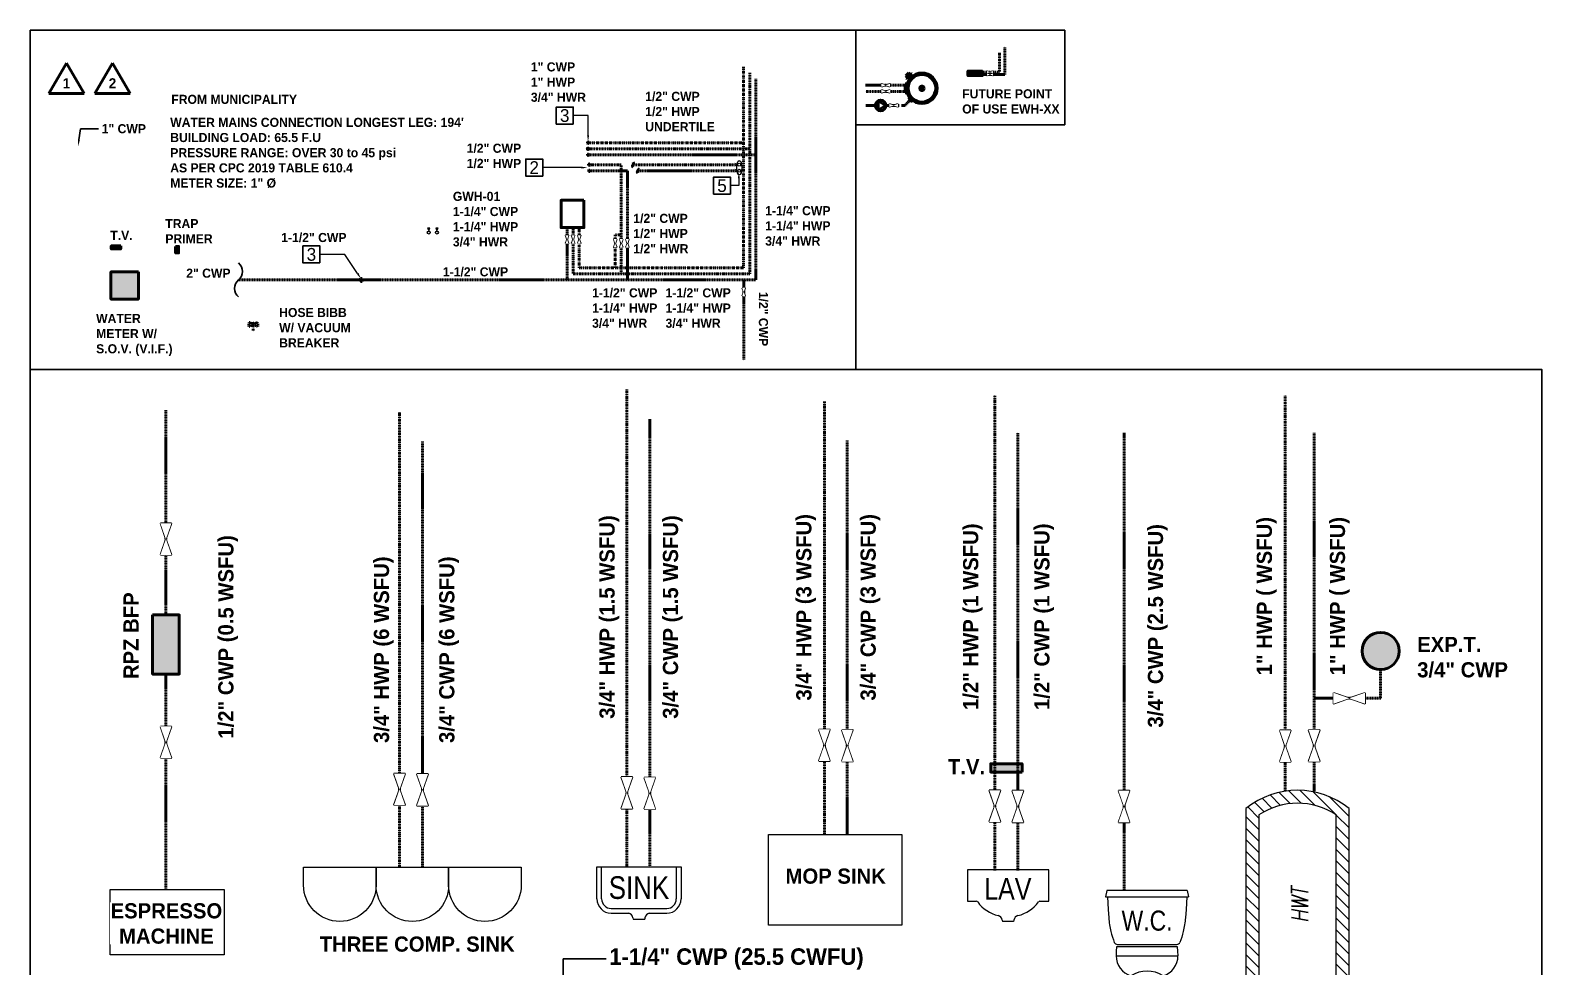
# Model space of a CAD drawing. Header units: inches. Extents: x 2025 to 34930, y -6955 to 4650.
# Drawn here: x 13435 to 14431, y -1140 to -522 of the extents above; entities that cross this region are included whole.
import ezdxf
from ezdxf import colors
from ezdxf.entities.mleader import LeaderData, LeaderLine
from ezdxf.enums import TextEntityAlignment as Align
from ezdxf.math import Vec2, Vec3

# ---------------------------------------------------------------- set-up
doc = ezdxf.new("R2010")
doc.units = ezdxf.units.IN
doc.header["$MEASUREMENT"] = 0
doc.set_wipeout_variables(frame=1)
for name, pattern in [('CONTINU', [0]), ('CWL', [0.416667, 0.25, -0.041667, 0.083333, -0.041667]), ('HWL', [0.541264, 0.25, -0.041264, 0.083333, -0.041667, 0.083333, -0.041667]), ('RWL', [0.666264, 0.25, -0.041264, 0.083333, -0.041667, 0.083333, -0.041667, 0.083333, -0.041667])]:
    doc.linetypes.add(name, pattern=pattern)
for name, color, linetype, lineweight in [('P-RISER-FIXT', 21, 'Continuous', 20), ('P-WS-ACCESS.', 3, 'Continuous', 30), ('P-WS-CW-PIPE', 5, 'CWL', 50), ('P-WS-EQPM', 22, 'Continuous', 50), ('P-WS-HW-PIPE', 12, 'HWL', 50), ('P-WS-KEY NOTES', 7, 'Continuous', 18), ('P-WS-RHW', 40, 'RWL', 50), ('P-WS-TEXT', 7, 'Continuous', 25), ('REV.01', 1, 'Continuous', 50), ('REV.02', 60, 'Continuous', 50)]:
    doc.layers.add(name, color=color, linetype=linetype, lineweight=lineweight)
doc.styles.add('ARIAL_NARROW', font='ARIALN.TTF')
doc.styles.add('BOO', font='GOTHIC.TTF', dxfattribs={"height": 6})
doc.styles.add('Century Gothic_B', font='GOTHICB.TTF', dxfattribs={"height": 6.659722})
doc.styles.get("Standard").update_dxf_attribs({"font": 'arial.ttf'})
doc.styles.add('WAW', font='simplex.shx', dxfattribs={"width": 0.8, "oblique": 10, "height": 10})

# ---------------------------------------------------------------- blocks, each defined once
blk = doc.blocks.new('A$C97bc92c2')
at = {"linetype": 'Continuous'}
for centre, start, end in [((1.62, 2), 129.0817, 230.9183), ((-1.62, -2), 309.0817, 50.9183)]:
    blk.add_arc(centre, 2.58, start, end, dxfattribs=at)
blk = doc.blocks.new('A$Cd57d0e27')
at = {"color": 0, "linetype": 'Continuous'}
for points in [[(-0.49, 1.4), (0.49, 1.4), (0, 0), (0, 0)], [(-0.49, -1.4), (0.49, -1.4), (0, 0), (0, 0)]]:
    blk.add_lwpolyline(points, close=True, dxfattribs=at)
blk.add_wipeout([(-0.49, 1.4), (0.49, 1.4), (0, 0), (0, 0)], dxfattribs=at)
blk.add_wipeout([(-0.49, -1.4), (0.49, -1.4), (0, 0), (0, 0)], dxfattribs=at)
blk = doc.blocks.new('A$Cf7961745')
at = {"color": 106, "transparency": 16777216}
blk.add_lwpolyline([(4, -4), (-4, -4), (-4, 4), (4, 4)], close=True, dxfattribs=at)
at = {"transparency": 16777216, "style": 'BOO'}
blk.add_attdef('?', text='', height=6, dxfattribs=at).set_placement((0, 0), align=Align.MIDDLE_CENTER)
blk = doc.blocks.new('WH')
at = {"linetype": 'ByBlock'}
for p, q in [((-12, 14.3), (-14.7, 11.5)), ((-10.6, 12.9), (-12, 14.3)), ((-15.4, 4), (-13.4, 4)), ((-15.4, 4), (-15.4, -4)), ((-13.4, 10.1), (-14.7, 11.5)), ((-9.8, 13.7), (-14.2, 9.3)), ((-13.5, 8.7), (-14.2, 9.3)), ((-9.2, 13.1), (-13.5, 8.7)), ((-11.4, 8.1), (-12.7, 9.5)), ((-8.7, 11), (-10, 12.3)), ((-9.2, 13.1), (-9.8, 13.7)), ((-15.4, -4), (-13.4, -4)), ((-11, -8.7), (-12.4, -10.1)), ((-10.1, -12.4), (-12.4, -10.1)), ((-8.7, -11), (-10.1, -12.4))]:
    blk.add_line(p, q, dxfattribs=at)
for radius in [14, 12.6, 2.02, 1.21]:
    blk.add_circle((0, 0), radius, dxfattribs=at)
blk = doc.blocks.new('P-Tankless Water Heater')
at = {"transparency": 33554457}
h = blk.add_hatch(color=256, dxfattribs=at)
h.dxf.hatch_style = 1
h.paths.add_polyline_path([(4.76, 3), (4.76, 0), (-4.76, 0), (-4.76, 3)])
for points in [[(4.76, 3), (4.76, 0), (-4.76, 0), (-4.76, 3)], [(5.24, 2.51), (5.24, 2.01), (4.76, 2.01), (4.76, 2.51)], [(5.24, 0.49), (5.24, 0.99), (4.76, 0.99), (4.76, 0.49)]]:
    blk.add_lwpolyline(points, close=True)
blk = doc.blocks.new('A$C18510e6c')
at = {"ltscale": 35}
for p, q in [((3.51, 0), (-1.66, 3.1)), ((-1.66, 3.1), (-1.66, -3.1)), ((3.51, 0), (-1.66, -3.1))]:
    blk.add_line(p, q, dxfattribs=at)
blk.add_circle((0, 0), 3.51, dxfattribs=at)
blk = doc.blocks.new('A$C2d205a5f')
at = {"layer": 'P-WS-HW-PIPE', "linetype": 'Continuous', "lineweight": 13}
blk.add_line((0, 0), (0, 0.4), dxfattribs=at)
blk.add_lwpolyline([(0, 0), (-0.78, -1.56), (0.78, -1.56), (0, 0)], close=True, dxfattribs=at)
blk.add_circle((0, 1.4), 1, dxfattribs=at)
blk = doc.blocks.new('angle valve cold')
at = {"layer": 'P-WS-CW-PIPE', "linetype": 'Continuous', "lineweight": 13}
blk.add_line((-0.2, 0), (0.2, 0), dxfattribs=at)
blk.add_lwpolyline([(-0.2, 0), (-1.76, 0.78), (-1.76, -0.78), (-0.2, 0)], close=True, dxfattribs=at)
blk.add_circle((1.2, 0), 1, dxfattribs=at)
blk = doc.blocks.new('A$C68f1b777')
at = {"layer": 'P-RISER-FIXT', "ltscale": 4}
for p, q in [((-16.02, 47.25), (-16.56, 44.79)), ((-16.56, 44.79), (16.56, 44.79)), ((16.02, 47.25), (-16.02, 47.25)), ((16.02, 47.25), (16.56, 44.79)), ((-11.88, 25.73), (11.88, 25.73)), ((-12.32, 21.17), (12.41, 21.17)), ((-6.45, 13.26), (-7.98, 0)), ((6.45, 13.26), (7.98, 0)), ((-7.98, 0), (7.98, 0))]:
    blk.add_line(p, q, dxfattribs=at)
for points in [[(-15.85, 44.79), (-15.56, 39.7), (-15.29, 36.36)], [(15.85, 44.79), (15.56, 39.7), (15.29, 36.36)], [(12.41, 21.17), (12.32, 23.01), (12.13, 24.85), (-12.14, 24.85), (-12.32, 23.01), (-12.32, 21.17)]]:
    blk.add_lwpolyline(points, dxfattribs=at)
for centre, start, end in [((-11.88, 27), 200.90522, 270), ((11.88, 27), 270, 339.09478)]:
    blk.add_arc(centre, 1.27, start, end, dxfattribs=at)
at = {"layer": 'P-RISER-FIXT'}
for centre, radius, start, end in [((-4.06, 21.17), 8.26, 180, 253.14957), ((4.06, 21.17), 8.26, 286.84636, 0), ((0, 2.75), 12.34, 58.4703, 121.5297)]:
    blk.add_arc(centre, radius, start, end, dxfattribs=at)
at = {"layer": 'P-RISER-FIXT', "ltscale": 4}
for points in [[(-15.29, 36.36), (-15.14, 34.52), (-14.84, 32.69), (-14.41, 30.88), (-14.05, 29.41), (-13.6, 27.96), (-13.06, 26.55)], [(15.29, 36.36), (15.14, 34.52), (14.84, 32.69), (14.41, 30.88), (14.05, 29.41), (13.6, 27.96), (13.06, 26.55)]]:
    blk.add_open_spline(points, degree=3, knots=[0, 0, 0, 0, 1, 1, 1, 1.975872, 1.975872, 1.975872, 1.975872], dxfattribs=at)
at = {"layer": 'P-RISER-FIXT', "style": 'ARIAL_NARROW'}
blk.add_text('W.C.', height=8, rotation=360, dxfattribs=at).set_placement((0, 35.26), align=Align.MIDDLE_CENTER)
blk = doc.blocks.new('A$Cdb63912b')
at = {"layer": 'P-RISER-FIXT'}
for p, q in [((-14.88, 18.56), (14.88, 18.56)), ((-14.88, 7.21), (-14.88, 18.56)), ((-13.2, 7.21), (-13.2, 18.56)), ((13.2, 18.56), (13.2, 7.21)), ((14.88, 18.56), (14.88, 7.21)), ((-9.82, 3.84), (9.82, 3.84)), ((-9.82, 2.15), (-3.63, 2.15)), ((-2.12, 0.53), (-2.03, 0)), ((-2.03, 0), (2.03, 0)), ((2.12, 0.53), (2.03, 0)), ((3.63, 2.15), (9.82, 2.15))]:
    blk.add_line(p, q, dxfattribs=at)
for centre, radius, start, end in [((-9.82, 7.21), 5.06, 180, 270), ((-9.82, 7.21), 3.38, 180, 270), ((9.82, 7.21), 5.06, 270, 0), ((9.82, 7.21), 3.38, 270, 0), ((-4.12, 0.18), 2.03, 10, 76.0928), ((4.12, 0.18), 2.03, 103.9072, 170)]:
    blk.add_arc(centre, radius, start, end, dxfattribs=at)
at = {"layer": 'P-RISER-FIXT', "style": 'ARIAL_NARROW'}
blk.add_text('SINK', height=8, rotation=360, dxfattribs=at).set_placement((0, 11.2), align=Align.MIDDLE_CENTER)
blk = doc.blocks.new('A$C3ea9eb03')
at = {"layer": 'P-RISER-FIXT', "linetype": 'ByBlock'}
for p, q in [((14.88, 18.94), (-14.88, 18.94)), ((-14.88, 18.94), (-14.88, 7.44)), ((14.88, 7.44), (14.88, 18.94)), ((-14.88, 7.44), (-11.68, 7.44)), ((11.68, 7.44), (14.88, 7.44)), ((-2.12, 0.53), (-2.03, 0)), ((2.03, 0), (-2.03, 0)), ((2.12, 0.53), (2.03, 0))]:
    blk.add_line(p, q, dxfattribs=at)
for centre, radius, start, end in [((-11.68, 6.76), 0.676, 36.3667, 90), ((-0.44, 15.04), 13.28, 216.3667, 256.0928), ((0.44, 15.04), 13.28, 283.9072, 323.6333), ((11.68, 6.76), 0.676, 90, 143.6333), ((-4.12, 0.18), 2.03, 10, 76.0928), ((4.12, 0.18), 2.03, 103.9072, 170)]:
    blk.add_arc(centre, radius, start, end, dxfattribs=at)
at = {"layer": 'P-RISER-FIXT', "style": 'ARIAL_NARROW'}
blk.add_text('LAV', height=8, rotation=360, dxfattribs=at).set_placement((-0.1, 11.95), align=Align.MIDDLE_CENTER)
blk = doc.blocks.new('ZMR-HWT VERT200L')
at = {"linetype": 'Continuous'}
h = blk.add_hatch(dxfattribs=at)
h.set_pattern_fill('ANSI31', scale=25, angle=90, style=0)
h.set_pattern_definition([(135, (19.8612, 43.128), (-2.20971, -2.20971), [])])
h.paths.add_polyline_path([(-19.86, 79.26), (-19.86, 7, 0.352446), (19.86, 7), (19.86, 79.26, 0.352446)])
h.paths.add_polyline_path([(-14.86, 76.73, -0.304349), (14.86, 76.73), (14.86, 9.52, -0.304349), (-14.86, 9.52)], flags=16)
h.paths.add_polyline_path([(-0.07, 24.34), (-0.07, 55.57), (9.53, 55.57), (9.53, 24.34)], flags=8)
h.paths.add_polyline_path([(-9.01, 26.41), (-9.01, 61.06), (0.59, 61.06), (0.59, 26.41)], flags=8)
at = {"color": 1, "linetype": 'CONTINU', "ltscale": 0.2}
blk.add_lwpolyline([(-19.86, 79.26), (-19.86, 79.26), (-19.86, 7)], dxfattribs=at)
at = {"color": 1, "linetype": 'Continuous', "ltscale": 0.2}
for points in [[(-14.86, 76.73), (-14.86, 9.52)], [(14.86, 9.52), (14.86, 76.73)], [(19.86, 7), (19.86, 79.26)]]:
    blk.add_lwpolyline(points, dxfattribs=at)
at = {"color": 1, "linetype": 'CONTINU', "ltscale": 0.2}
for centre, start, end in [((0, 54.58), 51.17041, 128.82959), ((0, 31.68), 231.17041, 308.82959)]:
    blk.add_arc(centre, 31.68, start, end, dxfattribs=at)
at = {"color": 1, "ltscale": 0.2}
for centre, start, end in [((0, 54.58), 56.14486, 123.85514), ((0, 31.68), 236.14486, 303.85514)]:
    blk.add_arc(centre, 26.68, start, end, dxfattribs=at)
at = {"color": 4, "ltscale": 0.2, "insert": (0.89, 35.22), "char_height": 6.4, "attachment_point": 4, "rotation": 90, "style": 'WAW'}
blk.add_mtext('HWT', dxfattribs=at)
blk = doc.blocks.new('A$C98944e17')
blk.add_lwpolyline([(16.68, 83.4), (16.68, 75.06, -1), (-16.68, 75.06), (-16.68, 83.4)], format="xyb", close=True)
blk = doc.blocks.new('3COMP.S.2')
at = {"layer": 'P-RISER-FIXT', "xscale": 1.434113914687626, "yscale": 1.434113914687626, "zscale": 1.434113914687626}
for p in [(85682.75, 28489.79), (85730.59, 28489.79), (85778.43, 28489.79)]:
    blk.add_blockref('A$C98944e17', p, dxfattribs=at)
blk = doc.blocks.new('HOSE BIBB')
at = {"layer": 'P-WS-CW-PIPE', "color": 4, "ltscale": 0.1}
for p, q in [((0, 0), (0, -6.75)), ((3, -3), (-3, -6)), ((-3, -6), (-3, -3)), ((-3, -3), (3, -6)), ((3, -6), (3, -3))]:
    blk.add_line(p, q, dxfattribs=at)
blk = doc.blocks.new('DELTA')
at = {"lineweight": 50}
for p, q in [((13394.17, -1881.68), (13382.58, -1901.74)), ((13394.17, -1881.68), (13405.75, -1901.74)), ((13405.75, -1901.74), (13382.58, -1901.74))]:
    blk.add_line(p, q, dxfattribs=at)
at = {"style": 'Century Gothic_B'}
blk.add_attdef('#', text='', height=6.66, dxfattribs=at).set_placement((13394.15, -1895.04), align=Align.MIDDLE_CENTER)
blk = doc.blocks.new('THERMOSTATIC M. VALVE')
at = {"transparency": 33554687}
h = blk.add_hatch(color=256, dxfattribs=at)
h.dxf.hatch_style = 1
h.paths.add_polyline_path([(13418.31, -738.93), (13418.31, -740.89), (13411.96, -740.89), (13411.96, -738.93)])
blk.add_lwpolyline([(13418.31, -738.93), (13418.31, -740.89), (13411.96, -740.89), (13411.96, -738.93)], close=True)
blk = doc.blocks.new('M')
at = {"color": 7, "linetype": 'Continuous', "lineweight": 13}
blk.add_ellipse((-1.68, 0), major_axis=(0, 4.75), ratio=0.354407, dxfattribs=at)
at = {"layer": 'P-WS-CW-PIPE', "linetype": 'Continuous', "lineweight": 13}
blk.add_line((-0.28, 2), (-0.68, 2), dxfattribs=at)
blk.add_lwpolyline([(-0.28, 2), (1.28, 1.22), (1.28, 2.78), (-0.28, 2)], close=True, dxfattribs=at)
blk.add_circle((-1.68, 2), 1, dxfattribs=at)
at = {"layer": 'P-WS-HW-PIPE', "linetype": 'Continuous', "lineweight": 13}
blk.add_line((-0.68, -2), (-0.28, -2), dxfattribs=at)
blk.add_lwpolyline([(-0.28, -2), (1.28, -2.78), (1.28, -1.22), (-0.28, -2)], close=True, dxfattribs=at)
blk.add_circle((-1.68, -2), 1, dxfattribs=at)

msp = doc.modelspace()

# ---------------------------------------------------------------- hatches: boundary and pattern name
at = {"layer": 'P-WS-EQPM', "transparency": 33554687}
h = msp.add_hatch(color=256, dxfattribs=at)
h.dxf.hatch_style = 1
h.paths.add_polyline_path([(13506.05, -681.55), (13506.05, -699.55), (13487.89, -699.55), (13487.89, -681.55)])
h = msp.add_hatch(color=256, dxfattribs=at)
h.dxf.hatch_style = 1
h.paths.add_polyline_path([(13515.36, -907.68), (13532.95, -907.68), (13532.95, -946.75), (13515.36, -946.75)])
at = {"layer": 'P-WS-EQPM', "transparency": 33554610}
h = msp.add_hatch(color=256, dxfattribs=at)
h.dxf.hatch_style = 1
edge = h.paths.add_edge_path()
edge.add_arc((14325.02, -931.5), 12.22, 0, 360)
at = {"layer": 'P-WS-EQPM', "transparency": 33554687}
h = msp.add_hatch(color=256, dxfattribs=at)
h.dxf.hatch_style = 1
h.paths.add_polyline_path([(14088.61, -1011.33), (14067.98, -1011.33), (14067.98, -1005.78), (14088.61, -1005.78)])

# ---------------------------------------------------------------- linework, layer by layer
at = {"color": 2}
msp.add_lwpolyline([(13434.69, -745.9), (14431.28, -745.9), (14431.28, -1604.61), (13434.69, -1604.61)], close=True, dxfattribs=at)
at = {"layer": 'P-RISER-FIXT'}
for points in [[(13921.43, -1052.41), (14009.43, -1052.41), (14009.43, -1112.3), (13921.43, -1112.3)], [(13487.29, -1088.67), (13562.48, -1088.67), (13562.48, -1131.86), (13487.29, -1131.86)]]:
    msp.add_lwpolyline(points, close=True, dxfattribs=at)
at = {"layer": 'P-WS-CW-PIPE'}
for p, q in [((14077.36, -551.45), (14077.36, -533.25)), ((13913.05, -554.36), (13913.05, -686.91)), ((14062.96, -551.45), (14077.36, -551.45)), ((14011.49, -558.57), (13985.45, -558.57)), ((13803, -604.43), (13913.05, -604.43)), ((13828.38, -614.93), (13803.79, -614.93)), ((13828.38, -625.65), (13828.38, -614.93)), ((13899.2, -614.93), (13835.26, -614.93)), ((13828.38, -660.01), (13828.38, -625.65)), ((13788.65, -652.38), (13788.65, -657.39)), ((13788.65, -662.97), (13788.65, -686.91)), ((13828.38, -665.59), (13828.38, -686.91)), ((13652.13, -686.91), (13572.01, -686.91)), ((13913.05, -686.91), (13653.13, -686.91)), ((13905.08, -686.91), (13905.08, -739.74)), ((13524.15, -907.68), (13524.15, -772.83)), ((13843.16, -1073.7), (13843.16, -778.67)), ((13693.31, -793.44), (13693.31, -1073.87)), ((13973.4, -792.73), (13973.4, -1052.41)), ((14085.82, -1076.25), (14085.82, -787.69)), ((14155.85, -1088.77), (14155.85, -787.69)), ((14281.2, -1023.88), (14281.2, -787.69)), ((13524.15, -1088.67), (13524.15, -946.75)), ((14325.02, -943.72), (14325.02, -962.64)), ((14281.2, -962.64), (14325.15, -962.64))]:
    msp.add_line(p, q, dxfattribs=at)
at = {"layer": 'P-WS-CW-PIPE', "ltscale": 35}
for centre in [(13802.5, -604.43), (13802.5, -604.43), (13803.29, -614.93)]:
    msp.add_circle(centre, 0.5, dxfattribs=at)
msp.add_arc((13653.13, -686.91), 1, 60, 300, dxfattribs=at)
at = {"layer": 'P-WS-EQPM'}
for points in [[(13799.7, -634.38), (13799.7, -652.38), (13784.7, -652.38), (13784.7, -634.38)], [(13506.05, -681.55), (13506.05, -699.55), (13487.89, -699.55), (13487.89, -681.55)], [(13515.36, -907.68), (13532.95, -907.68), (13532.95, -946.75), (13515.36, -946.75)], [(14088.61, -1011.33), (14067.98, -1011.33), (14067.98, -1005.78), (14088.61, -1005.78)]]:
    msp.add_lwpolyline(points, close=True, dxfattribs=at)
for centre, radius in [((13802.5, -600.43), 0.5), ((14325.02, -931.5), 12.22)]:
    msp.add_circle(centre, radius, dxfattribs=at)
at = {"layer": 'P-WS-HW-PIPE'}
for p, q in [((14073.67, -537.29), (14073.67, -549.9)), ((13909.05, -550.36), (13909.05, -682.91)), ((14073.67, -549.9), (14062.96, -549.9)), ((14011.49, -562.57), (13985.45, -562.57)), ((13803, -600.43), (13909.05, -600.43)), ((13824.38, -610.93), (13803.79, -610.93)), ((13824.38, -629.65), (13824.38, -610.93)), ((13899.2, -610.93), (13832.12, -610.93)), ((13792.65, -652.38), (13792.65, -657.39)), ((13792.65, -662.97), (13792.65, -682.91)), ((13909.05, -682.91), (13792.65, -682.91)), ((13828.04, -1073.41), (13828.04, -758.99)), ((13958.27, -766.98), (13958.27, -1052.41)), ((14070.69, -1076.25), (14070.69, -762.8)), ((14262.16, -1023.88), (14262.16, -762.8)), ((13678.18, -774.06), (13678.18, -1073.87))]:
    msp.add_line(p, q, dxfattribs=at)
at = {"layer": 'P-WS-HW-PIPE', "ltscale": 35}
for centre in [(13802.5, -600.43), (13803.29, -610.93)]:
    msp.add_circle(centre, 0.5, dxfattribs=at)
at = {"layer": 'P-WS-RHW'}
for p, q in [((13905.05, -546.36), (13905.05, -678.91)), ((13803, -596.43), (13905.05, -596.43)), ((13796.65, -652.38), (13796.65, -657.39)), ((13820.38, -660.01), (13820.38, -657.16)), ((13820.38, -657.16), (13824.38, -657.16)), ((13796.65, -662.97), (13796.65, -678.91)), ((13905.05, -678.91), (13796.65, -678.91))]:
    msp.add_line(p, q, dxfattribs=at)
at = {"layer": 'P-WS-RHW', "ltscale": 35}
for p, q in [((13991.86, -571.87), (13985.66, -571.87)), ((13998.88, -571.87), (14011.27, -571.87))]:
    msp.add_line(p, q, dxfattribs=at)
msp.add_circle((13802.5, -596.43), 0.5, dxfattribs=at)

# ---------------------------------------------------------------- block references
at = {"layer": 'P-RISER-FIXT', "color": 7, "xscale": 1.711802423315842, "yscale": 1.711802423315842, "zscale": 1.711802423315842}
msp.add_blockref('ZMR-HWT VERT200L', (14270.26, -1170.92), dxfattribs=at)
at = {"layer": 'P-RISER-FIXT'}
msp.add_blockref('3COMP.S.2', (-72043.96, -29683.27), dxfattribs=at)
for name, p, xscale, yscale, zscale in [('A$Cdb63912b', (13836.06, -1108.31), 1.864948500558389, 1.864948500558389, 1.864948500558389), ('A$C3ea9eb03', (14079.41, -1109.81), 1.800563529112867, 1.800563529112867, 1.800563529112867), ('A$C68f1b777', (14171.05, -1167.46), 1.652897843344619, 1.652897843344619, 1.652897843344619)]:
    msp.add_blockref(name, p, dxfattribs=dict(at, xscale=xscale, yscale=yscale, zscale=zscale))
at = {"layer": 'P-WS-ACCESS.'}
for name, p, rotation in [('M', (13900.48, -612.93), 180), ('angle valve cold', (13697.47, -654.45), 270), ('HOSE BIBB', (13581.78, -720.72), 180)]:
    msp.add_blockref(name, p, dxfattribs=dict(at, rotation=rotation))
at = {"layer": 'P-WS-ACCESS.', "linetype": 'Continuous', "rotation": 180}
msp.add_blockref('A$C2d205a5f', (13702.81, -654.24), dxfattribs=at)
at = {"layer": 'P-WS-ACCESS.', "xscale": -2.8, "yscale": 2.8, "zscale": 2.8}
msp.add_blockref('A$C97bc92c2', (13572.01, -686.91), dxfattribs=at)
at = {"layer": 'P-WS-CW-PIPE', "ltscale": 35, "xscale": -0.4, "yscale": 0.4, "zscale": 0.4}
msp.add_blockref('A$C97bc92c2', (13835.26, -614.93), dxfattribs=at)
at = {"layer": 'P-WS-EQPM', "xscale": 0.7200000000000001, "yscale": 0.7200000000000001, "zscale": 0.7200000000000001}
msp.add_blockref('WH', (14022.6, -560.57), dxfattribs=at)
at = {"layer": 'P-WS-EQPM'}
msp.add_blockref('P-Tankless Water Heater', (14057.72, -552.19), dxfattribs=at)
at = {"layer": 'P-WS-HW-PIPE', "ltscale": 35, "xscale": -0.4, "yscale": 0.4, "zscale": 0.4}
msp.add_blockref('A$C97bc92c2', (13832.12, -610.93), dxfattribs=at)
at = {"layer": 'REV.01'}
msp.add_blockref('DELTA', (64.42, 1337.78), dxfattribs=at).add_auto_attribs({'#': '1'})
at = {"layer": 'REV.02'}
msp.add_blockref('DELTA', (94.78, 1337.78), dxfattribs=at).add_auto_attribs({'#': '2'})

# ---------------------------------------------------------------- texts
at = {"layer": 'P-WS-TEXT', "char_height": 6, "attachment_point": 1, "style": 'BOO', "bg_fill": 3, "box_fill_scale": 1.05, "bg_fill_color": 256, "bg_fill_transparency": 0}
for s, insert in [('{\\fCentury Gothic|b1|i0|c0|p34;FROM MUNICIPALITY}', (13527.69, -564.85)), ('{\\fCentury Gothic|b1|i0|c0|p34;1/2" CWP\\P1/2" HWP\\PUNDERTILE}', (13840.18, -562.88)), ('{\\fCentury Gothic|b1|i0|c0|p34;1/2" CWP\\P1/2" HWP}', (13722.45, -597.08)), ('{\\fCentury Gothic|b1|i0|c0|p34;GWH-01\\P1-1/4" CWP\\P1-1/4" HWP\\P3/4" HWR}', (13713.35, -628.79)), ('\\A1;{\\fCentury Gothic|b1|i0|c0|p34;1-1/4" CWP\\P1-1/4" HWP\\P3/4" HWR}', (13919.28, -638.24)), ('\\A1;\\pxql;{\\fCentury Gothic|b1|i0|c0|p34;1-1/2" CWP\\P\\pq*;1-1/4" HWP\\P3/4" HWR}', (13853.55, -692.4))]:
    msp.add_mtext(s, dxfattribs=dict(at, insert=insert))
at = {"layer": 'P-WS-TEXT', "insert": (14049.16, -561.19), "char_height": 6, "width": 66.5495, "attachment_point": 1, "style": 'BOO'}
msp.add_mtext('{\\fCentury Gothic|b1|i0|c0|p34;FUTURE POINT OF USE EWH-XX}', dxfattribs=at)
at = {"layer": 'P-WS-TEXT', "insert": (13921.09, -694.67, 36), "char_height": 6, "attachment_point": 1, "rotation": 270, "style": 'BOO', "bg_fill": 3, "box_fill_scale": 1.05, "bg_fill_color": 256, "bg_fill_transparency": 0}
msp.add_mtext('{\\fCentury Gothic|b1|i0|c0|p34;1/2" CWP}', dxfattribs=at)

# ---------------------------------------------------------------- leaders
at = {"layer": 'P-WS-KEY NOTES'}
ml = msp.add_multileader_block('Standard', dxfattribs=at)
ml.set_content('A$Cf7961745', color=256, scale=1.4)
ml.set_attribute('?', '3', width=0)
ml.set_leader_properties(color=45, linetype='ByLayer', lineweight=-1)
ml.build(insert=Vec2(0, 0))
ml.multileader.update_dxf_attribs({"dogleg_length": 0.1, "block_connection_type": 1})
ctx = ml.context
ctx.base_point, ctx.char_height, ctx.landing_gap_size, ctx.plane_origin = Vec3(13781.48, -578.51), 586.25, 140, Vec3(13735.75, -615.46)
ctx.attachment_type = 1
notes = []
notes.append((ctx, [(0, (1, 1, 0), (13802.5, -578.51), (-1, 0), 9.82, [(1, [(13802.5, -595.57)], 0, [])])]))
ctx.block.insert = Vec3(13787.08, -578.51)
ml = msp.add_multileader_block('Standard', dxfattribs=at)
ml.set_content('A$Cf7961745', color=256, scale=1.4)
ml.set_attribute('?', '5', width=0)
ml.set_leader_properties(color=45, linetype='ByLayer', lineweight=-1)
ml.build(insert=Vec2(0, 0))
ml.multileader.update_dxf_attribs({"dogleg_length": 0.1, "block_connection_type": 1})
ctx = ml.context
ctx.base_point, ctx.char_height, ctx.landing_gap_size, ctx.plane_origin = Vec3(13885.19, -624.7), 586.25, 140, Vec3(13955.13, -619.95)
ctx.attachment_type = 1
notes.append((ctx, [(0, (1, 1, 0), (13901.88, -624.7), (-1, 0), 5.49, [(1, [(13901.88, -615.91)], 0, [])])]))
ctx.block.insert = Vec3(13890.79, -624.7)
ml = msp.add_multileader_block('Standard', dxfattribs=at)
ml.set_content('A$Cf7961745', color=256, scale=1.4)
ml.set_attribute('?', '3', width=0)
ml.set_leader_properties(color=45, linetype='ByLayer', lineweight=-1)
ml.build(insert=Vec2(0, 0))
ml.multileader.update_dxf_attribs({"dogleg_length": 0.1, "block_connection_type": 1})
ctx = ml.context
ctx.base_point, ctx.char_height, ctx.landing_gap_size, ctx.plane_origin = Vec3(13614.5, -670.03), 586.25, 140, Vec3(13706.01, -690.03)
ctx.attachment_type = 1
notes.append((ctx, [(0, (1, 1, 0), (13642.14, -670.03), (-1, 0), 16.44, [(1, [(13652.76, -685.98)], 0, [])])]))
ctx.block.insert = Vec3(13620.1, -670.03)
at = {"layer": 'P-WS-TEXT'}
ml = msp.add_multileader_mtext('Standard', dxfattribs=at)
ml.set_content('{\\fCentury Gothic|b1|i0|c0|p34;1" CWP}', color=256, style='BOO')
ml.set_leader_properties(color=45)
ml.build(insert=Vec2(0, 0))
ml.multileader.update_dxf_attribs({"dogleg_length": 2})
ctx = ml.context
ctx.base_point, ctx.char_height, ctx.plane_origin = Vec3(13479.79, -587.27), 6, Vec3(13466.29, -590.02)
notes.append((ctx, [(0, (1, 1, 0), (13467.79, -587.27), (1, 0), 12, [(0, [(13466.29, -598.52)], 0, [])])]))
ctx.mtext.insert, ctx.mtext.flow_direction = Vec3(13481.79, -584.2), 5
ml = msp.add_multileader_mtext('Standard', dxfattribs=at)
ml.set_content('{\\fCentury Gothic|b1|i0|c0|p34;1-1/4" CWP (25.5 CWFU)\\P3/4" HWP (3 HWFU)}', color=256, style='BOO')
ml.set_leader_properties(color=45)
ml.build(insert=Vec2(0, 0))
ml.multileader.update_dxf_attribs({"dogleg_length": 2})
ctx = ml.context
ctx.base_point, ctx.char_height, ctx.plane_origin = Vec3(13814.51, -1134.49), 10.875, Vec3(13752.95, -1066.05)
notes.append((ctx, [(0, (1, 1, 0), (13786, -1134.49), (1, 0), 28.51, [(1, [(13802.63, -1189.45), (13786.16, -1181.76)], 0, [])])]))
ctx.mtext.insert, ctx.mtext.flow_direction = Vec3(13816.51, -1127.48), 5
for ctx, leaders in notes:
    for number, flags, end, landing, length, lines in leaders:
        leader = LeaderData()
        leader.index, (leader.has_last_leader_line, leader.has_dogleg_vector, leader.attachment_direction) = number, flags
        leader.last_leader_point, leader.dogleg_vector, leader.dogleg_length = Vec3(end), Vec3(landing), length
        for number, points, colour, breaks in lines:
            line = LeaderLine()
            line.index, line.vertices, line.color, line.breaks = number, Vec3.list(points), colors.encode_raw_color(colour), breaks
            leader.lines.append(line)
        ctx.leaders.append(leader)

# ---------------------------------------------------------------- next in the draw order: block references
at = {"layer": 'P-WS-ACCESS.', "xscale": 2, "yscale": 2, "zscale": 2, "rotation": 270}
for p in [(13998.75, -562.57), (14003.97, -571.87)]:
    msp.add_blockref('A$Cd57d0e27', p, dxfattribs=at)
at = {"layer": 'P-WS-ACCESS.', "ltscale": 35}
for p, xscale, yscale, zscale in [((13796.65, -660.18), 2, 2, 2), ((13524.15, -857.71), 7.472474659119598, 7.472474659119598, 7.472474659119598), ((13524.15, -991.7), 7.472474659119598, 7.472474659119598, 7.472474659119598), ((13958.27, -993.58), 7.472474659119598, 7.472474659119598, 7.472474659119598), ((13973.4, -993.87), 7.472474659119598, 7.472474659119598, 7.472474659119598), ((14262.16, -994.14), 7.472474659119598, 7.472474659119598, 7.472474659119598), ((14281.2, -993.89), 7.472474659119598, 7.472474659119598, 7.472474659119598), ((13678.18, -1022.73), 7.472474659119598, 7.472474659119598, 7.472474659119598), ((13693.31, -1023.02), 7.472474659119598, 7.472474659119598, 7.472474659119598), ((13828.04, -1024.99), 7.472474659119598, 7.472474659119598, 7.472474659119598), ((13843.16, -1025.28), 7.472474659119598, 7.472474659119598, 7.472474659119598), ((14070.69, -1033.68), 7.472474659119598, 7.472474659119598, 7.472474659119598), ((14085.82, -1033.97), 7.472474659119598, 7.472474659119598, 7.472474659119598), ((14155.85, -1033.97), 7.472474659119598, 7.472474659119598, 7.472474659119598)]:
    msp.add_blockref('A$Cd57d0e27', p, dxfattribs=dict(at, xscale=xscale, yscale=yscale, zscale=zscale))
for p, xscale, yscale, zscale, rotation in [((13820.38, -662.8), 2, 2, 2, 180), ((14304.35, -962.64), 7.472474659119598, 7.472474659119598, 7.472474659119598, 270)]:
    msp.add_blockref('A$Cd57d0e27', p, dxfattribs=dict(at, xscale=xscale, yscale=yscale, zscale=zscale, rotation=rotation))

# ---------------------------------------------------------------- next in the draw order: texts
at = {"layer": 'P-WS-TEXT', "style": 'BOO', "bg_fill": 3, "box_fill_scale": 1.05, "bg_fill_color": 256, "bg_fill_transparency": 0}
for s, insert, char_height, attachment_point in [('\\A1;{\\fCentury Gothic|b1|i0|c0|p34;1" CWP\\P1" HWP\\P3/4" HWR}', (13764.76, -543.45), 6, 1), ('{\\fCentury Gothic|b1|i0|c0|p34;WATER MAINS CONNECTION LONGEST LEG: 194\'\\PBUILDING LOAD: 65.5 F.U\\PPRESSURE RANGE: OVER 30 to 45 psi\\PAS PER CPC 2019 TABLE 610.4\\PMETER SIZE: 1" %%C}', (13527, -580.01), 6, 1), ('\\A1;{\\fCentury Gothic|b1|i0|c0|p34;1/2" CWP\\P1/2" HWP\\P1/2" HWR}', (13832.32, -643.3), 6, 1), ('{\\fCentury Gothic|b1|i0|c0|p34;1-1/2" CWP}', (13600.19, -655.92), 6, 1), ('{\\fCentury Gothic|b1|i0|c0|p34;2" CWP}', (13537.55, -679.42), 6, 1), ('{\\fCentury Gothic|b1|i0|c0|p34;1-1/2" CWP}', (13706.74, -678.56), 6, 1), ('\\A1;{\\fCentury Gothic|b1|i0|c0|p34;1-1/2" CWP\\P1-1/4" HWP\\P3/4" HWR}', (13805.14, -692.4), 6, 1), ('{\\fCentury Gothic|b1|i0|c0|p34;EXP.T.\\P3/4" CWP}', (14349.15, -922.19), 10, 1), ('{\\fCentury Gothic|b1|i0|c0|p34;T.V.}', (14052.03, -1007.77), 10, 5), ('{\\fCentury Gothic|b1|i0|c0|p34;MOP SINK}', (13965.75, -1079.94), 10, 5), ('{\\fCentury Gothic|b1|i0|c0|p34;ESPRESSO\\PMACHINE}', (13524.47, -1111.14), 10, 5), ('{\\fCentury Gothic|b1|i0|c0|p34;THREE COMP. SINK}', (13625.56, -1119.67), 10, 1)]:
    msp.add_mtext(s, dxfattribs=dict(at, insert=insert, char_height=char_height, attachment_point=attachment_point))
at = {"layer": 'P-WS-TEXT', "char_height": 10, "attachment_point": 1, "rotation": 90, "style": 'BOO', "bg_fill": 3, "box_fill_scale": 1.05, "bg_fill_color": 256, "bg_fill_transparency": 0}
for s, insert in [('{\\fCentury Gothic|b1|i0|c0|p34;3/4" HWP (1.5 WSFU)}', (13810, -976.16)), ('{\\fCentury Gothic|b1|i0|c0|p34;3/4" CWP (1.5 WSFU)}', (13851.82, -976.16)), ('{\\fCentury Gothic|b1|i0|c0|p34;1/2" HWP (1 WSFU)}', (14049.74, -970.37)), ('{\\fCentury Gothic|b1|i0|c0|p34;1/2" CWP (1 WSFU)}', (14096.69, -970.37)), ('{\\fCentury Gothic|b1|i0|c0|p34;1" HWP ( WSFU)}', (14243.37, -947.53)), ('{\\fCentury Gothic|b1|i0|c0|p34;1" HWP ( WSFU)}', (14291.56, -947.53)), ('{\\fCentury Gothic|b1|i0|c0|p34;1/2" CWP (0.5 WSFU)}', (13558.67, -989.27)), ('{\\fCentury Gothic|b1|i0|c0|p34;3/4" CWP (2.5 WSFU)}', (14171.57, -981.96)), ('{\\fCentury Gothic|b1|i0|c0|p34;RPZ BFP}', (13496.15, -950.01))]:
    msp.add_mtext(s, dxfattribs=dict(at, insert=insert))
for s, insert, width in [('{\\fCentury Gothic|b1|i0|c0|p34;3/4" HWP (3 WSFU)}', (13939.74, -964.18), 121.7044), ('{\\fCentury Gothic|b1|i0|c0|p34;3/4" CWP (3 WSFU)}', (13982.13, -964.18), 123.0912), ('\\pxqc;{\\fCentury Gothic|b1|i0|c0|p34;3/4" HWP (6 WSFU)}', (13661.25, -998.45), 135.6269), ('\\pxqc;{\\fCentury Gothic|b1|i0|c0|p34;3/4" CWP (6 WSFU)}', (13704.33, -998.45), 135.6269)]:
    msp.add_mtext(s, dxfattribs=dict(at, insert=insert, width=width))

# ---------------------------------------------------------------- next in the draw order: leaders
at = {"layer": 'P-WS-KEY NOTES'}
ml = msp.add_multileader_block('Standard', dxfattribs=at)
ml.set_content('A$Cf7961745', color=256, scale=1.4)
ml.set_attribute('?', '2', width=0)
ml.set_leader_properties(color=45, linetype='ByLayer', lineweight=-1)
ml.build(insert=Vec2(0, 0))
ml.multileader.update_dxf_attribs({"dogleg_length": 0.1, "block_connection_type": 1})
ctx = ml.context
ctx.base_point, ctx.char_height, ctx.landing_gap_size, ctx.plane_origin = Vec3(13761.36, -612.83), 586.25, 140, Vec3(13855.28, -616.88)
ctx.attachment_type = 1
notes = []
notes.append((ctx, [(0, (1, 1, 0), (13789, -612.83), (-1, 0), 16.44, [(1, [(13802.03, -612.83)], 0, [])])]))
ctx.block.insert = Vec3(13766.96, -612.83)
for ctx, leaders in notes:
    for number, flags, end, landing, length, lines in leaders:
        leader = LeaderData()
        leader.index, (leader.has_last_leader_line, leader.has_dogleg_vector, leader.attachment_direction) = number, flags
        leader.last_leader_point, leader.dogleg_vector, leader.dogleg_length = Vec3(end), Vec3(landing), length
        for number, points, colour, breaks in lines:
            line = LeaderLine()
            line.index, line.vertices, line.color, line.breaks = number, Vec3.list(points), colors.encode_raw_color(colour), breaks
            leader.lines.append(line)
        ctx.leaders.append(leader)

# ---------------------------------------------------------------- next in the draw order: linework, layer by layer
at = {"color": 2}
msp.add_lwpolyline([(13434.69, -522.3), (13979, -522.3), (13979, -745.9), (13434.69, -745.9)], close=True, dxfattribs=at)
at = {"layer": 'P-WS-HW-PIPE'}
for p, q in [((13824.38, -660.01), (13824.38, -629.65)), ((13824.38, -665.59), (13824.38, -682.91))]:
    msp.add_line(p, q, dxfattribs=at)
at = {"layer": 'P-WS-RHW'}
for p, q in [((14011.27, -571.87), (14014.49, -568.69)), ((13820.38, -665.59), (13820.38, -678.91))]:
    msp.add_line(p, q, dxfattribs=at)

# ---------------------------------------------------------------- next in the draw order: block references
at = {"layer": 'P-WS-ACCESS.', "xscale": -2, "yscale": 2, "zscale": 2, "rotation": 270}
msp.add_blockref('A$Cd57d0e27', (13998.75, -558.57), dxfattribs=at)
at = {"layer": 'P-WS-EQPM'}
msp.add_blockref('A$C18510e6c', (13995.37, -571.87), dxfattribs=at)

# ---------------------------------------------------------------- next in the draw order: linework, layer by layer
at = {"color": 2}
msp.add_lwpolyline([(13979, -522.3), (14116.72, -522.3), (14116.72, -584.57), (13979, -584.57)], close=True, dxfattribs=at)

# ---------------------------------------------------------------- next in the draw order: block references
at = {"layer": 'P-WS-ACCESS.', "xscale": 2, "yscale": 2, "zscale": 2}
msp.add_blockref('A$Cd57d0e27', (13792.65, -660.18), dxfattribs=at)
at = {"layer": 'P-WS-ACCESS.', "yscale": 2, "zscale": 2, "rotation": 180}
for p, xscale in [((13824.38, -662.8), 2), ((13905.08, -694.83), -2)]:
    msp.add_blockref('A$Cd57d0e27', p, dxfattribs=dict(at, xscale=xscale))

# ---------------------------------------------------------------- next in the draw order: texts
at = {"layer": 'P-WS-TEXT', "char_height": 6, "attachment_point": 1, "style": 'BOO', "bg_fill": 3, "box_fill_scale": 1.05, "bg_fill_color": 256, "bg_fill_transparency": 0}
for s, insert, width in [('{\\fCentury Gothic|b1|i0|c0|p34;TRAP PRIMER}', (13523.74, -646.75), 13.1472), ('{\\fCentury Gothic|b1|i0|c0|p34;HOSE BIBB W/ VACUUM BREAKER}', (13598.82, -705.36), 50.7631), ('{\\fCentury Gothic|b1|i0|c0|p34;WATER METER W/ S.O.V. (V.I.F.)}', (13478.14, -709.27), 52.7802)]:
    msp.add_mtext(s, dxfattribs=dict(at, insert=insert, width=width))
at = {"layer": 'P-WS-TEXT', "insert": (13487.49, -654.5), "char_height": 6, "attachment_point": 1, "style": 'BOO', "bg_fill": 3, "box_fill_scale": 1.05, "bg_fill_color": 256, "bg_fill_transparency": 0}
msp.add_mtext('{\\fCentury Gothic|b1|i0|c0|p34;T.V.}', dxfattribs=at)

# ---------------------------------------------------------------- next in the draw order: hatches: boundary and pattern name
at = {"layer": 'P-WS-EQPM', "transparency": 33554687}
h = msp.add_hatch(color=256, dxfattribs=at)
h.dxf.hatch_style = 1
h.paths.add_polyline_path([(13530.54, -664.75), (13532.5, -664.75), (13532.5, -669.06), (13530.54, -669.06)])

# ---------------------------------------------------------------- next in the draw order: linework, layer by layer
at = {"layer": 'P-WS-EQPM'}
msp.add_lwpolyline([(13530.54, -664.75), (13532.5, -664.75), (13532.5, -669.06), (13530.54, -669.06)], close=True, dxfattribs=at)

# ---------------------------------------------------------------- next in the draw order: block references
at = {"layer": 'P-WS-ACCESS.'}
for p, xscale, yscale, zscale, rotation in [((14067.5, -549.9), -1.44, 1.44, 1.44, 270), ((13828.38, -662.8), -2, 2, 2, 180)]:
    msp.add_blockref('A$Cd57d0e27', p, dxfattribs=dict(at, xscale=xscale, yscale=yscale, zscale=zscale, rotation=rotation))
at = {"layer": 'P-WS-ACCESS.', "xscale": 2, "yscale": 2, "zscale": 2}
msp.add_blockref('A$Cd57d0e27', (13788.65, -660.18), dxfattribs=at)
at = {"layer": 'P-WS-EQPM'}
msp.add_blockref('THERMOSTATIC M. VALVE', (76.11, 74.44), dxfattribs=at)

# ---------------------------------------------------------------- next in the draw order: block references
at = {"layer": 'P-WS-ACCESS.', "xscale": 1.44, "yscale": 1.44, "zscale": 1.44, "rotation": 270}
msp.add_blockref('A$Cd57d0e27', (14067.5, -551.49), dxfattribs=at)

doc.saveas('drawing.dxf')
